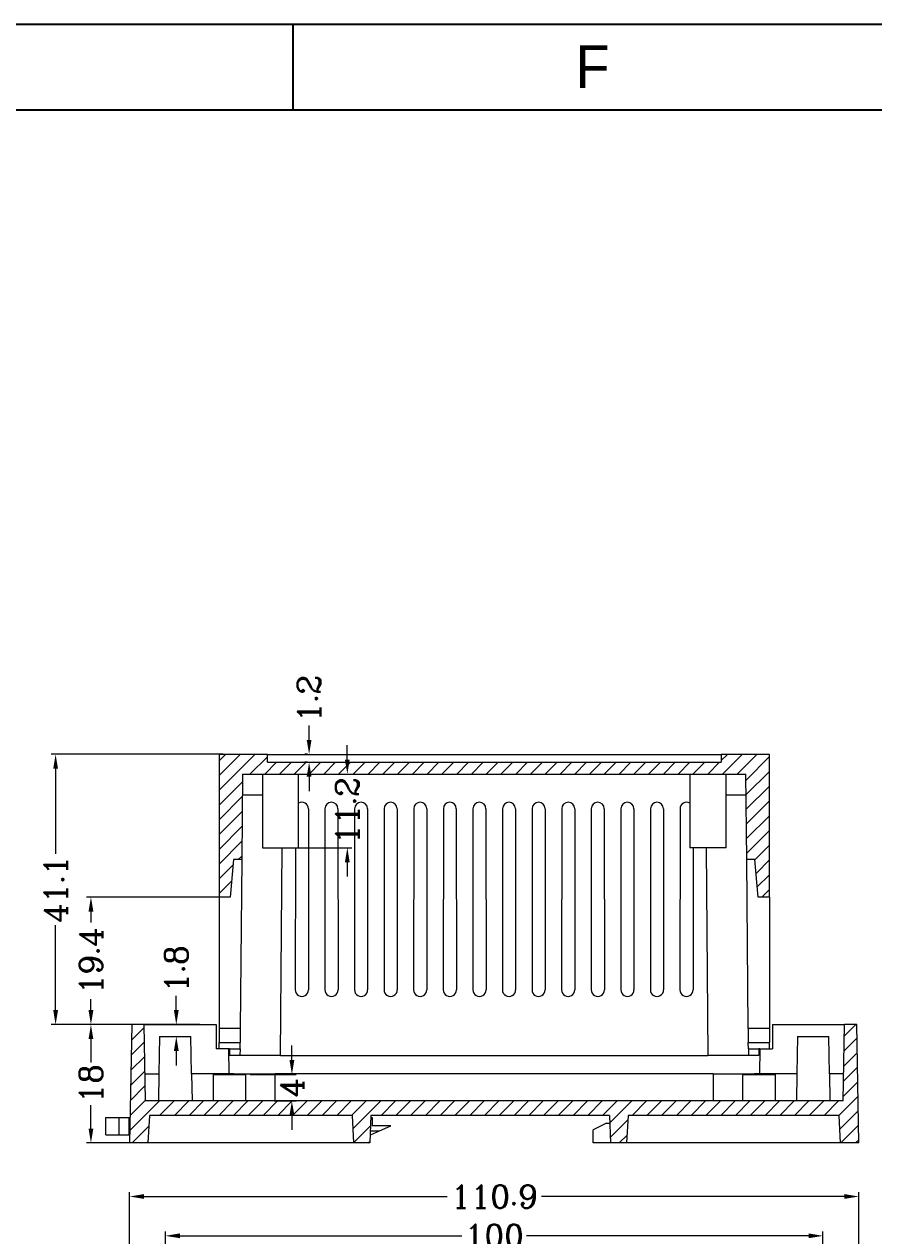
# Model space of a CAD drawing. Header units: millimetres. Extents: x -195 to 1349, y 148 to 750.
# Drawn here: x -10 to 119.2, y 555.7 to 739.9 of the extents above; entities that cross this region are included whole.
import ezdxf
from ezdxf.enums import TextEntityAlignment as Align

# ---------------------------------------------------------------- set-up
doc = ezdxf.new("R2010")
doc.units = ezdxf.units.MM
doc.layers.get('0').update_dxf_attribs({"linetype": 'CONTINUOUS'})
doc.layers.get('Defpoints').update_dxf_attribs({"linetype": 'CONTINUOUS'})
for name, color, linetype, true_color in [('100', 7, 'CONTINUOUS', 0xffffff), ('4', 7, 'CONTINUOUS', 0xffffff), ('55', 7, 'CONTINUOUS', 0xffffff)]:
    doc.layers.add(name, color=color, linetype=linetype, true_color=true_color)
doc.styles.add('ROMANC', font='romanc.shx', dxfattribs={"bigfont": 'gbcbig.shx'})
doc.styles.add('TEXTSTYLE_0', font='txt', dxfattribs={"width": 0.8})
doc.dimstyles.new('YanXiu', dxfattribs={"dimtxt": 3.5, "dimasz": 2.2, "dimexe": 0.66, "dimexo": 0.66, "dimgap": 0.66, "dimtad": 0, "dimdec": 1, "dimdsep": 46, "dimtxsty": 'ROMANC', "dimcen": 0, "dimclrd": 131, "dimclre": 131, "dimclrt": 42, "dimazin": 2, "dimtfac": 1, "dimtdec": 1, "dimtofl": 0, "dimtmove": 0, "dimatfit": 3, "dimfxl": 1, "dimlwd": 5, "dimlwe": 5, "dimarcsym": 0})
pattern_1 = [(45, (-324.9129, 11.7305), (-1.122532, 1.122532), [])]

# ---------------------------------------------------------------- blocks, each defined once
blk = doc.blocks.new('*D6')
at = {"color": 131, "lineweight": 5, "transparency": 16777216}
for p, q in [((11.47, 532.68), (11.47, 556.33)), ((13.67, 555.67), (56.56, 555.67)), ((109.26, 555.67), (66.38, 555.67)), ((111.46, 532.68), (111.46, 556.33))]:
    blk.add_line(p, q, dxfattribs=at)
at = {"color": 131, "lineweight": 18, "transparency": 16777216}
for points in [[(13.67, 556.04), (13.67, 555.31), (11.47, 555.67)], [(109.26, 556.04), (109.26, 555.31), (111.46, 555.67)]]:
    blk.add_solid(points, dxfattribs=at)
at = {"layer": 'Defpoints', "color": 0, "lineweight": 18, "transparency": 16777216}
for p in [(111.46, 555.67), (11.47, 532.02), (111.46, 532.02)]:
    blk.add_point(p, dxfattribs=at)
at = {"color": 42, "lineweight": 18, "transparency": 16777216, "insert": (61.47, 555.67), "char_height": 3.5, "attachment_point": 5, "style": 'ROMANC'}
blk.add_mtext('100', dxfattribs=at)
blk = doc.blocks.new('*D11')
at = {"color": 131, "lineweight": 5, "transparency": 16777216}
for p, q in [((6.02, 535.51), (6.02, 562.31)), ((116.91, 535.51), (116.91, 562.31)), ((8.22, 561.65), (54.31, 561.65)), ((114.71, 561.65), (68.63, 561.65))]:
    blk.add_line(p, q, dxfattribs=at)
at = {"color": 131, "lineweight": 18, "transparency": 16777216}
for points in [[(8.22, 562.02), (8.22, 561.29), (6.02, 561.65)], [(114.71, 562.02), (114.71, 561.29), (116.91, 561.65)]]:
    blk.add_solid(points, dxfattribs=at)
at = {"layer": 'Defpoints', "color": 0, "lineweight": 18, "transparency": 16777216}
for p in [(116.91, 561.65), (6.02, 534.85), (116.91, 534.85)]:
    blk.add_point(p, dxfattribs=at)
at = {"color": 42, "lineweight": 18, "transparency": 16777216, "insert": (61.47, 561.65), "char_height": 3.5, "attachment_point": 5, "style": 'ROMANC'}
blk.add_mtext('110.9', dxfattribs=at)
blk = doc.blocks.new('*D12')
at = {"color": 131, "lineweight": 5, "transparency": 16777216}
for p, q in [((9.11, 587.79), (-0.52, 587.79)), ((0.14, 585.59), (0.14, 582.03)), ((0.14, 571.99), (0.14, 575.54)), ((7.36, 569.79), (-0.52, 569.79))]:
    blk.add_line(p, q, dxfattribs=at)
at = {"color": 131, "lineweight": 18, "transparency": 16777216}
for points in [[(-0.22, 585.59), (0.51, 585.59), (0.14, 587.79)], [(-0.22, 571.99), (0.51, 571.99), (0.14, 569.79)]]:
    blk.add_solid(points, dxfattribs=at)
at = {"layer": 'Defpoints', "color": 0, "lineweight": 18, "transparency": 16777216}
for p in [(0.14, 587.79), (9.77, 587.79), (8.02, 569.79)]:
    blk.add_point(p, dxfattribs=at)
at = {"color": 42, "lineweight": 18, "transparency": 16777216, "insert": (0.14, 578.79), "char_height": 3.5, "attachment_point": 5, "rotation": 90, "style": 'ROMANC'}
blk.add_mtext('18', dxfattribs=at)
blk = doc.blocks.new('*D13')
at = {"color": 131, "lineweight": 5, "transparency": 16777216}
for p, q in [((13.12, 589.99), (13.12, 592.19)), ((13.63, 587.79), (13.78, 587.79)), ((13.63, 585.99), (13.78, 585.99)), ((13.12, 583.79), (13.12, 581.59))]:
    blk.add_line(p, q, dxfattribs=at)
at = {"color": 131, "lineweight": 18, "transparency": 16777216}
for points in [[(12.76, 589.99), (13.49, 589.99), (13.12, 587.79)], [(12.76, 583.79), (13.49, 583.79), (13.12, 585.99)]]:
    blk.add_solid(points, dxfattribs=at)
at = {"layer": 'Defpoints', "color": 0, "lineweight": 18, "transparency": 16777216}
for p in [(12.97, 587.79), (13.12, 587.79), (12.97, 585.99)]:
    blk.add_point(p, dxfattribs=at)
at = {"color": 42, "lineweight": 18, "transparency": 16777216, "insert": (13.12, 596.26), "char_height": 3.5, "attachment_point": 5, "rotation": 90, "style": 'ROMANC'}
blk.add_mtext('1.8', dxfattribs=at)
blk = doc.blocks.new('*D14')
at = {"color": 131, "lineweight": 5, "transparency": 16777216}
for p, q in [((30.7, 582.39), (30.7, 584.59)), ((24.38, 580.19), (31.36, 580.19)), ((28.02, 576.19), (31.36, 576.19)), ((30.7, 573.99), (30.7, 571.79))]:
    blk.add_line(p, q, dxfattribs=at)
at = {"color": 131, "lineweight": 18, "transparency": 16777216}
for points in [[(30.34, 582.39), (31.07, 582.39), (30.7, 580.19)], [(30.34, 573.99), (31.07, 573.99), (30.7, 576.19)]]:
    blk.add_solid(points, dxfattribs=at)
at = {"layer": 'Defpoints', "color": 0, "lineweight": 18, "transparency": 16777216}
for p in [(23.72, 580.19), (27.36, 576.19), (30.7, 576.19)]:
    blk.add_point(p, dxfattribs=at)
at = {"color": 42, "lineweight": 18, "transparency": 16777216, "insert": (30.7, 578.19), "char_height": 3.5, "attachment_point": 5, "rotation": 90, "style": 'ROMANC'}
blk.add_mtext('4', dxfattribs=at)
blk = doc.blocks.new('*D15')
at = {"color": 131, "lineweight": 5, "transparency": 16777216}
for p, q in [((39.13, 628.09), (39.13, 630.29)), ((34.76, 625.89), (39.79, 625.89)), ((29.01, 614.69), (39.79, 614.69)), ((39.13, 612.49), (39.13, 610.29))]:
    blk.add_line(p, q, dxfattribs=at)
at = {"color": 131, "lineweight": 18, "transparency": 16777216}
for points in [[(38.76, 628.09), (39.49, 628.09), (39.13, 625.89)], [(38.76, 612.49), (39.49, 612.49), (39.13, 614.69)]]:
    blk.add_solid(points, dxfattribs=at)
at = {"layer": 'Defpoints', "color": 0, "lineweight": 18, "transparency": 16777216}
for p in [(34.1, 625.89), (39.13, 625.89), (28.35, 614.69)]:
    blk.add_point(p, dxfattribs=at)
at = {"color": 42, "lineweight": 18, "transparency": 16777216, "insert": (39.13, 620.29), "char_height": 3.5, "attachment_point": 5, "rotation": 90, "style": 'ROMANC'}
blk.add_mtext('11.2', dxfattribs=at)
blk = doc.blocks.new('*D16')
at = {"color": 131, "lineweight": 5, "transparency": 16777216}
for p, q in [((33.32, 631.09), (33.32, 633.29)), ((33.06, 628.89), (32.66, 628.89)), ((33.06, 627.69), (32.66, 627.69)), ((33.32, 625.49), (33.32, 623.29))]:
    blk.add_line(p, q, dxfattribs=at)
at = {"color": 131, "lineweight": 18, "transparency": 16777216}
for points in [[(32.95, 631.09), (33.68, 631.09), (33.32, 628.89)], [(32.95, 625.49), (33.68, 625.49), (33.32, 627.69)]]:
    blk.add_solid(points, dxfattribs=at)
at = {"layer": 'Defpoints', "color": 0, "lineweight": 18, "transparency": 16777216}
for p in [(33.32, 628.89), (33.72, 628.89), (33.72, 627.69)]:
    blk.add_point(p, dxfattribs=at)
at = {"color": 42, "lineweight": 18, "transparency": 16777216, "insert": (33.32, 637.36), "char_height": 3.5, "attachment_point": 5, "rotation": 90, "style": 'ROMANC'}
blk.add_mtext('1.2', dxfattribs=at)
blk = doc.blocks.new('*D17')
at = {"color": 131, "lineweight": 5, "transparency": 16777216}
for p, q in [((19.57, 607.19), (-0.52, 607.19)), ((0.14, 604.99), (0.14, 603.31)), ((0.14, 589.99), (0.14, 591.66)), ((16.69, 587.79), (-0.52, 587.79))]:
    blk.add_line(p, q, dxfattribs=at)
at = {"color": 131, "lineweight": 18, "transparency": 16777216}
for points in [[(-0.22, 604.99), (0.51, 604.99), (0.14, 607.19)], [(-0.22, 589.99), (0.51, 589.99), (0.14, 587.79)]]:
    blk.add_solid(points, dxfattribs=at)
at = {"layer": 'Defpoints', "color": 0, "lineweight": 18, "transparency": 16777216}
for p in [(20.23, 607.19), (0.14, 587.79), (17.35, 587.79)]:
    blk.add_point(p, dxfattribs=at)
at = {"color": 42, "lineweight": 18, "transparency": 16777216, "insert": (0.14, 597.49), "char_height": 3.5, "attachment_point": 5, "rotation": 90, "style": 'ROMANC'}
blk.add_mtext('19.4', dxfattribs=at)
blk = doc.blocks.new('*D18')
at = {"color": 131, "lineweight": 5, "transparency": 16777216}
for p, q in [((20.25, 628.89), (-5.89, 628.89)), ((-5.23, 626.69), (-5.23, 613.75)), ((-5.23, 589.99), (-5.23, 602.93)), ((3.64, 587.79), (-5.89, 587.79))]:
    blk.add_line(p, q, dxfattribs=at)
at = {"color": 131, "lineweight": 18, "transparency": 16777216}
for points in [[(-5.59, 626.69), (-4.86, 626.69), (-5.23, 628.89)], [(-5.59, 589.99), (-4.86, 589.99), (-5.23, 587.79)]]:
    blk.add_solid(points, dxfattribs=at)
at = {"layer": 'Defpoints', "color": 0, "lineweight": 18, "transparency": 16777216}
for p in [(-5.23, 628.89), (20.91, 628.89), (4.3, 587.79)]:
    blk.add_point(p, dxfattribs=at)
at = {"color": 42, "lineweight": 18, "transparency": 16777216, "insert": (-5.23, 608.34), "char_height": 3.5, "attachment_point": 5, "rotation": 90, "style": 'ROMANC'}
blk.add_mtext('41.1', dxfattribs=at)
blk = doc.blocks.new('SUN_6HWZ35TKK40GSGJE8VEUYAXIAKM')
at = {"color": 7, "linetype": 'Continuous'}
for p, q in [((-594, 420), (0, 420)), ((-420, 410), (-420, 420)), ((-584, 410), (-10, 410))]:
    blk.add_line(p, q, dxfattribs=at)
at = {"color": 2, "linetype": 'Continuous', "style": 'TEXTSTYLE_0', "width": 1.2}
blk.add_text('F', height=5, dxfattribs=at).set_placement((-386.99, 412.53), (-382.99, 412.53), align=Align.FIT)

msp = doc.modelspace()

# ---------------------------------------------------------------- hatches: boundary and pattern name
at = {"layer": '4', "linetype": 'Continuous', "lineweight": 13}
h = msp.add_hatch(dxfattribs=at)
h.set_pattern_fill('ANSI31', color=3, scale=0.5, style=0)
h.set_pattern_definition(pattern_1)
h.paths.add_polyline_path([(23.182, 625.888), (23.068, 612.886), (21.837, 612.886), (21.338, 607.187), (19.617, 607.187), (19.617, 628.886), (26.967, 628.886), (26.967, 627.688), (95.964, 627.688), (95.964, 628.886), (103.314, 628.886), (103.314, 607.187), (101.593, 607.187), (101.095, 612.886), (99.863, 612.886), (99.75, 625.888)], flags=0)
h = msp.add_hatch(dxfattribs=at)
h.set_pattern_fill('ANSI31', color=3, scale=0.5, style=0)
h.set_pattern_definition(pattern_1)
h.paths.add_polyline_path([(81.595, 569.788), (79.161, 569.788), (79.015, 573.988), (42.716, 573.988), (42.569, 569.788), (40.135, 569.788), (39.915, 573.988), (9.025, 573.988), (8.805, 569.788), (6.025, 569.788), (6.339, 587.787), (8.185, 587.787), (8.387, 576.188), (114.544, 576.188), (114.747, 587.787), (116.592, 587.787), (116.907, 569.788), (114.127, 569.788), (113.907, 573.988), (81.815, 573.988)], flags=0)

# ---------------------------------------------------------------- linework, layer by layer
at = {"layer": '100', "color": 7, "linetype": 'Continuous', "lineweight": 18}
for p, q in [((19.617, 628.886), (19.617, 607.187)), ((26.967, 628.886), (19.617, 628.886)), ((26.967, 627.688), (26.967, 628.886)), ((26.967, 628.886), (95.964, 628.886)), ((95.964, 628.886), (95.964, 627.688)), ((103.314, 628.886), (95.964, 628.886)), ((103.314, 607.187), (103.314, 628.886)), ((26.967, 627.688), (95.964, 627.688)), ((23.182, 625.888), (23.068, 612.886)), ((23.182, 625.888), (99.75, 625.888)), ((26.217, 625.888), (26.217, 614.688)), ((31.717, 614.688), (31.717, 625.888)), ((91.215, 625.888), (91.215, 614.688)), ((96.715, 614.688), (96.715, 625.888)), ((99.863, 612.886), (99.75, 625.888)), ((26.217, 622.688), (23.154, 622.688)), ((99.777, 622.688), (96.715, 622.688)), ((33.203, 620.621), (33.22, 593.079)), ((35.729, 620.621), (35.712, 593.079)), ((37.703, 620.621), (37.72, 593.079)), ((40.229, 620.621), (40.212, 593.079)), ((42.203, 620.621), (42.22, 593.079)), ((44.729, 620.621), (44.712, 593.079)), ((46.703, 620.621), (46.72, 593.079)), ((49.229, 620.621), (49.212, 593.079)), ((51.203, 620.621), (51.22, 593.079)), ((53.729, 620.621), (53.712, 593.079)), ((55.703, 620.621), (55.72, 593.079)), ((58.229, 620.621), (58.212, 593.079)), ((60.203, 620.621), (60.22, 593.079)), ((62.729, 620.621), (62.712, 593.079)), ((64.703, 620.621), (64.72, 593.079)), ((67.229, 620.621), (67.212, 593.079)), ((69.203, 620.621), (69.22, 593.079)), ((71.729, 620.621), (71.712, 593.079)), ((73.703, 620.621), (73.72, 593.079)), ((76.229, 620.621), (76.212, 593.079)), ((78.203, 620.621), (78.22, 593.079)), ((80.729, 620.621), (80.712, 593.079)), ((82.703, 620.621), (82.72, 593.079)), ((85.229, 620.621), (85.212, 593.079)), ((87.203, 620.621), (87.22, 593.079)), ((89.729, 620.621), (89.712, 593.079)), ((26.217, 614.688), (31.717, 614.688)), ((28.966, 583.088), (29.241, 614.687)), ((31.225, 614.687), (31.212, 593.079)), ((96.715, 614.688), (91.215, 614.688)), ((91.706, 614.687), (91.72, 593.079)), ((93.69, 614.687), (93.966, 583.088)), ((21.837, 612.886), (21.338, 607.187)), ((23.068, 612.886), (21.837, 612.886)), ((23.068, 612.886), (22.844, 587.187)), ((101.095, 612.886), (99.863, 612.886)), ((100.087, 587.187), (99.863, 612.886)), ((101.593, 607.187), (101.095, 612.886)), ((21.338, 607.187), (19.617, 607.187)), ((19.617, 607.187), (19.617, 587.187)), ((103.314, 607.187), (101.593, 607.187)), ((103.314, 607.187), (103.314, 587.187)), ((22.844, 587.187), (19.617, 587.187)), ((19.617, 587.187), (19.617, 585.087)), ((22.844, 587.187), (22.826, 585.087)), ((103.314, 587.187), (100.087, 587.187)), ((100.087, 587.187), (100.106, 585.087)), ((103.314, 587.187), (103.314, 585.087)), ((19.617, 584.087), (19.617, 585.087)), ((21.217, 584.087), (21.052, 584.087)), ((21.217, 584.087), (22.817, 584.087)), ((21.217, 584.087), (21.217, 583.088)), ((22.817, 584.087), (22.808, 583.088)), ((22.817, 584.087), (22.826, 585.087)), ((100.114, 584.087), (100.106, 585.087)), ((100.114, 584.087), (101.714, 584.087)), ((100.114, 584.087), (100.123, 583.088)), ((101.88, 584.087), (101.714, 584.087)), ((101.714, 584.087), (101.714, 583.088)), ((103.314, 584.087), (103.314, 585.087)), ((22.808, 583.088), (21.217, 583.088)), ((28.966, 583.088), (22.808, 583.088)), ((28.967, 583.088), (93.965, 583.088)), ((100.123, 583.088), (93.966, 583.088)), ((101.714, 583.088), (100.123, 583.088))]:
    msp.add_line(p, q, dxfattribs=at)
at = {"layer": '100', "color": 7, "linetype": 'Continuous', "lineweight": 13}
for p, q in [((6.339, 587.787), (6.025, 569.788)), ((8.185, 587.787), (6.339, 587.787)), ((8.185, 587.787), (8.387, 576.188)), ((8.185, 587.787), (19.167, 587.787)), ((19.167, 587.787), (19.167, 584.087)), ((103.765, 587.787), (103.765, 584.087)), ((103.765, 587.787), (114.747, 587.787)), ((114.544, 576.188), (114.747, 587.787)), ((116.592, 587.787), (114.747, 587.787)), ((116.907, 569.788), (116.592, 587.787)), ((10.576, 585.991), (10.477, 580.288)), ((10.576, 585.991), (15.357, 585.991)), ((15.457, 580.288), (15.357, 585.991)), ((107.574, 585.991), (107.474, 580.288)), ((107.574, 585.991), (112.355, 585.991)), ((112.455, 580.288), (112.355, 585.991)), ((21.052, 584.087), (19.167, 584.087)), ((19.617, 585.087), (22.826, 585.087)), ((21.052, 584.087), (21.118, 580.288)), ((100.106, 585.087), (103.314, 585.087)), ((101.88, 584.087), (101.813, 580.288)), ((101.88, 584.087), (103.765, 584.087)), ((8.315, 580.288), (10.486, 580.288)), ((10.486, 580.288), (10.414, 576.188)), ((15.448, 580.288), (15.52, 576.188)), ((21.818, 580.288), (15.448, 580.288)), ((18.717, 580.188), (18.717, 576.188)), ((18.717, 580.188), (23.717, 580.188)), ((21.818, 580.188), (21.818, 580.288)), ((21.818, 580.288), (22.818, 580.288)), ((22.818, 580.188), (22.818, 580.288)), ((22.818, 580.288), (28.178, 580.288)), ((23.717, 576.188), (23.717, 580.188)), ((94.753, 580.288), (28.178, 580.288)), ((28.178, 576.188), (28.178, 580.288)), ((94.754, 580.288), (94.754, 576.188)), ((94.754, 580.288), (100.052, 580.288)), ((99.215, 580.188), (99.215, 576.188)), ((99.215, 580.188), (104.215, 580.188)), ((100.052, 580.188), (100.052, 580.288)), ((100.052, 580.288), (101.052, 580.288)), ((101.052, 580.188), (101.052, 580.288)), ((107.483, 580.288), (101.052, 580.288)), ((104.215, 576.188), (104.215, 580.188)), ((107.483, 580.288), (107.412, 576.188)), ((112.446, 580.288), (112.517, 576.188)), ((114.616, 580.288), (112.446, 580.288)), ((114.544, 576.188), (8.387, 576.188)), ((9.025, 573.988), (8.805, 569.788)), ((39.915, 573.988), (9.025, 573.988)), ((40.135, 569.788), (39.915, 573.988)), ((42.716, 573.988), (42.569, 569.788)), ((79.015, 573.988), (42.716, 573.988)), ((79.015, 573.988), (79.161, 569.788)), ((81.815, 573.988), (81.595, 569.788)), ((113.907, 573.988), (81.815, 573.988)), ((114.127, 569.788), (113.907, 573.988)), ((78.515, 572.788), (76.515, 571.788)), ((76.515, 569.788), (76.515, 571.788)), ((78.515, 572.788), (79.057, 572.788)), ((8.805, 569.788), (6.025, 569.788)), ((40.135, 569.788), (8.805, 569.788)), ((42.569, 569.788), (40.135, 569.788)), ((79.161, 569.788), (76.515, 569.788)), ((81.595, 569.788), (79.161, 569.788)), ((114.127, 569.788), (81.595, 569.788)), ((116.907, 569.788), (114.127, 569.788))]:
    msp.add_line(p, q, dxfattribs=at)
at = {"layer": '100', "color": 7, "linetype": 'Continuous', "lineweight": 18}
for centre, major_axis, start_param, end_param in [((32.216, 620.621), (0, -0.987), 1.5714066, 3.6713342), ((36.716, 620.621), (0, -0.987), 1.5714066, 4.7117787), ((41.216, 620.621), (0, -0.987), 1.5714066, 4.7117787), ((45.716, 620.621), (0, -0.987), 1.5714066, 4.7117787), ((50.216, 620.621), (0, -0.987), 1.5714066, 4.7117787), ((54.716, 620.621), (0, -0.987), 1.5714066, 4.7117787), ((59.216, 620.621), (0, -0.987), 1.5714066, 4.7117787), ((63.716, 620.621), (0, -0.987), 1.5714066, 4.7117787), ((68.216, 620.621), (0, -0.987), 1.5714066, 4.7117787), ((72.716, 620.621), (0, -0.987), 1.5714066, 4.7117787), ((77.216, 620.621), (0, -0.987), 1.5714066, 4.7117787), ((81.716, 620.621), (0, -0.987), 1.5714066, 4.7117787), ((86.216, 620.621), (0, -0.987), 1.5714066, 4.7117787), ((90.716, 620.621), (0, -0.987), 2.6118511, 4.7117787), ((32.216, 593.078), (0, -1.004), 4.7117787, 7.8545919), ((36.716, 593.078), (0, -1.004), 4.7117787, 7.8545919), ((41.216, 593.078), (0, -1.004), 4.7117787, 7.8545919), ((45.716, 593.078), (0, -1.004), 4.7117787, 7.8545919), ((50.216, 593.078), (0, -1.004), 4.7117787, 7.8545919), ((54.716, 593.078), (0, -1.004), 4.7117787, 7.8545919), ((59.216, 593.078), (0, -1.004), 4.7117787, 7.8545919), ((63.716, 593.078), (0, -1.004), 4.7117787, 7.8545919), ((68.216, 593.078), (0, -1.004), 4.7117787, 7.8545919), ((72.716, 593.078), (0, -1.004), 4.7117787, 7.8545919), ((77.216, 593.078), (0, -1.004), 4.7117787, 7.8545919), ((81.716, 593.078), (0, -1.004), 4.7117787, 7.8545919), ((86.216, 593.078), (0, -1.004), 4.7117787, 7.8545919), ((90.716, 593.078), (0, -1.004), 4.7117787, 7.8545919)]:
    msp.add_ellipse(centre, major_axis=major_axis, ratio=0.9999998, start_param=start_param, end_param=end_param, dxfattribs=at)
at = {"layer": '55', "color": 7, "linetype": 'Continuous', "lineweight": 18}
for p, q in [((2.383, 571.008), (2.383, 573.648)), ((2.383, 573.648), (4.457, 573.648)), ((4.457, 571.008), (4.457, 573.648)), ((4.457, 573.648), (5.939, 573.648)), ((5.939, 571.008), (5.939, 573.648)), ((5.939, 573.648), (6.092, 573.648)), ((42.704, 573.648), (42.898, 573.648)), ((42.898, 573.648), (42.898, 572.378)), ((42.632, 571.616), (44.035, 571.616)), ((42.674, 571.008), (44.035, 571.616)), ((45.742, 572.378), (42.898, 572.378)), ((44.035, 571.616), (45.742, 572.378)), ((2.383, 571.008), (4.457, 571.008)), ((4.457, 571.008), (5.939, 571.008)), ((5.939, 571.008), (6.046, 571.008)), ((42.674, 571.008), (42.611, 571.008))]:
    msp.add_line(p, q, dxfattribs=at)

# ---------------------------------------------------------------- block references
at = {"xscale": 1.3, "yscale": 1.3, "zscale": 1.3}
msp.add_blockref('SUN_6HWZ35TKK40GSGJE8VEUYAXIAKM', (576.904, 193.911), dxfattribs=at)

# ---------------------------------------------------------------- dimensions: what is measured, and where the dimension line sits
at = {"lineweight": 18}
for base, p1, p2, picture, middle in [((33.315, 628.886), (33.716, 627.688), (33.716, 628.886), '*D16', (33.315, 637.363)), ((39.126, 625.888), (28.351, 614.688), (34.095, 625.888), '*D15', (39.126, 620.288)), ((0.142, 587.787), (20.23, 607.187), (17.347, 587.787), '*D17', (0.142, 597.487)), ((0.142, 587.787), (8.023, 569.788), (9.77, 587.787), '*D12', (0.142, 578.788)), ((30.703, 576.188), (23.717, 580.188), (27.363, 576.188), '*D14', (30.703, 578.188))]:
    dim = msp.add_linear_dim(base=base, p1=p1, p2=p2, angle=90, dimstyle='YanXiu', dxfattribs=at)
    dim.commit()
    dim.dimension.update_dxf_attribs({"geometry": picture, "text_midpoint": middle})
for base, p1, p2, picture, middle in [((-5.227, 628.886), (4.296, 587.787), (20.906, 628.886), '*D18', (-5.227, 608.337)), ((13.125, 587.787), (12.967, 585.991), (12.967, 587.787), '*D13', (13.125, 596.264))]:
    dim = msp.add_linear_dim(base=base, p1=p1, p2=p2, angle=90, dimstyle='YanXiu', dxfattribs=at)
    dim.commit()
    dim.dimension.update_dxf_attribs({"geometry": picture, "text_midpoint": middle, "dimtype": 160})
dim = msp.add_linear_dim(base=(116.907, 561.653), p1=(6.025, 534.847), p2=(116.907, 534.847), dimstyle='YanXiu', dxfattribs=at)
dim.commit()
dim.dimension.update_dxf_attribs({"geometry": '*D11', "text_midpoint": (61.466, 561.653)})
dim = msp.add_linear_dim(base=(111.463, 555.672), p1=(11.469, 532.025), p2=(111.463, 532.025), text='100', dimstyle='YanXiu', dxfattribs=at)
dim.commit()
dim.dimension.update_dxf_attribs({"geometry": '*D6', "text_midpoint": (61.466, 555.672)})

doc.saveas('drawing.dxf')
